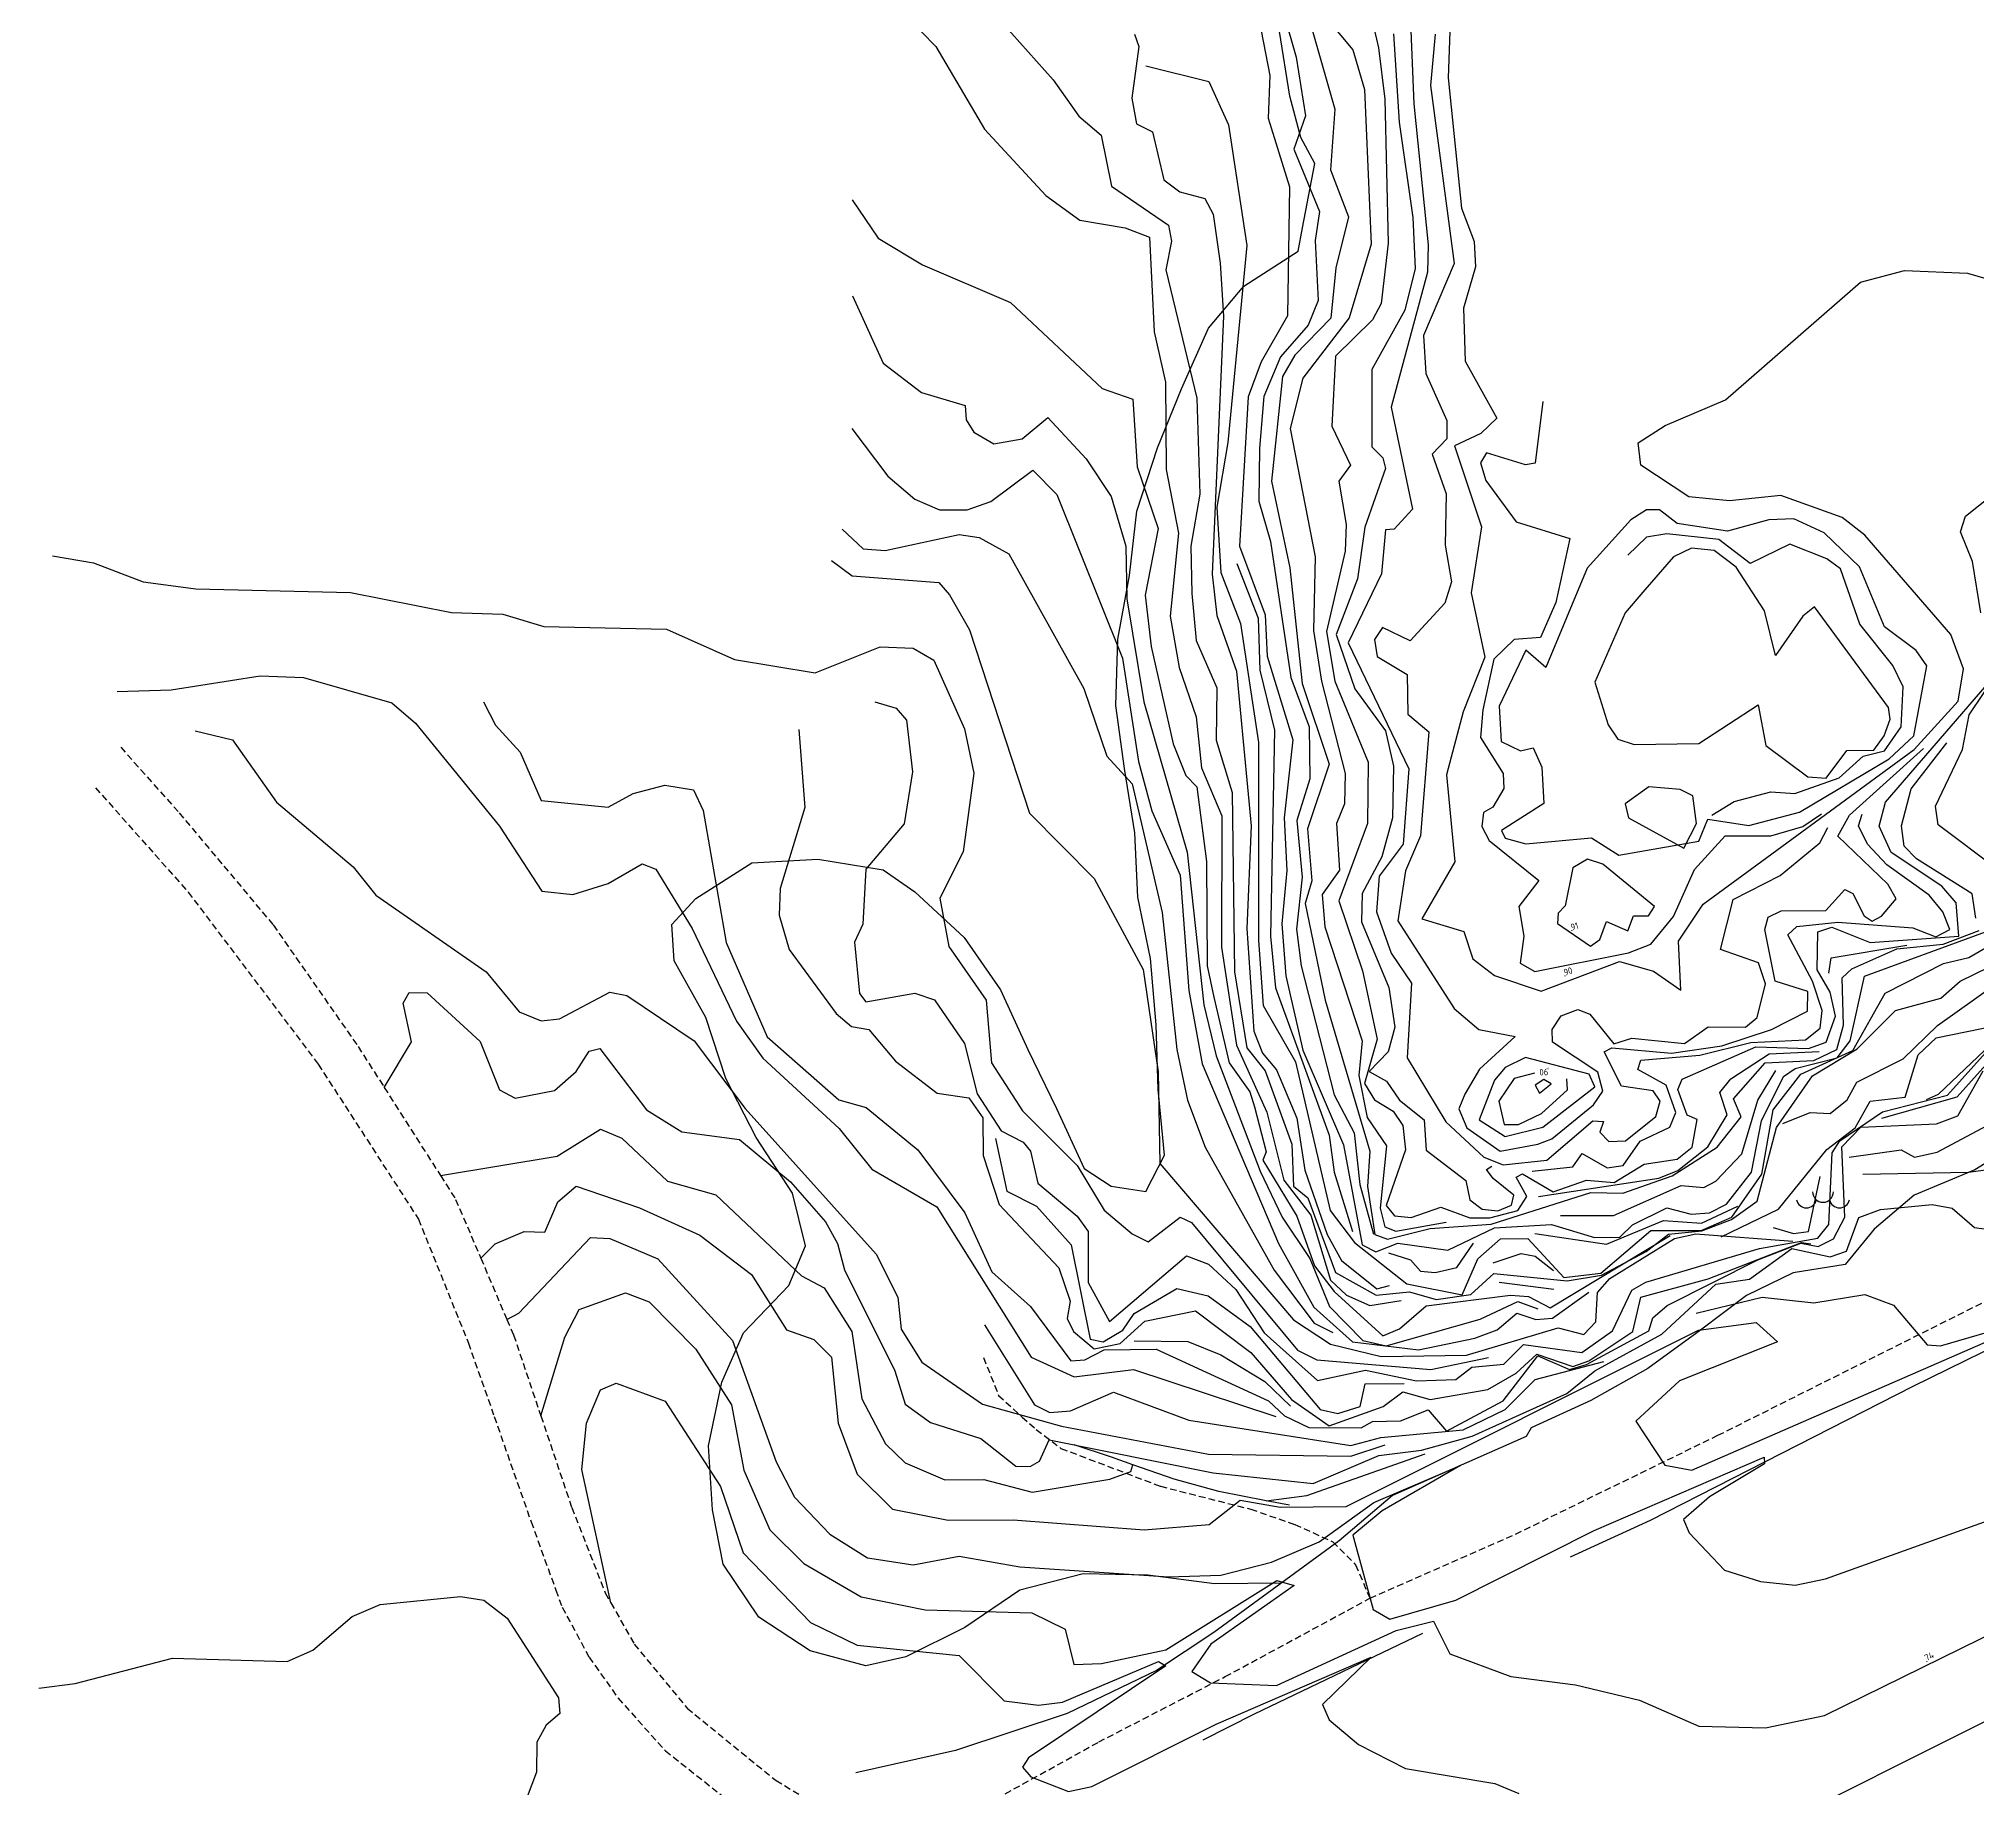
# Model space of a CAD drawing. Header units: metres. Extents: x 152530 to 152967, y 6408371 to 6408801.
# Drawn here: x 152558.7 to 152704.9, y 6408581.5 to 6408713.4 of the extents above; entities that cross this region are included whole.
import ezdxf

# ---------------------------------------------------------------- set-up
doc = ezdxf.new("R2010")
doc.units = ezdxf.units.M
doc.linetypes.add('DASHED', pattern=[0.75, 0.5, -0.25])
for name, color, linetype in [('M-BEF-BÄCK', 4, 'Continuous'), ('M-BEF-MARKLINJE', 4, 'Continuous'), ('M-BEF-MUR', 4, 'Continuous'), ('M-BEF-NIVÅKURVA-PRIMÄR-0.5M', 12, 'Continuous'), ('M-BEF-NIVÅKURVA-PRIMÄR-1.0M', 12, 'Continuous'), ('M-BEF-VÄGKANT', 1, 'DASHED')]:
    doc.layers.add(name, color=color, linetype=linetype)
doc.styles.add('ISO', font='iso8', dxfattribs={"height": 2.5})

# ---------------------------------------------------------------- blocks, each defined once
blk = doc.blocks.new('osynlig cirkel')
blk.add_circle((0, 0), 0.005)
blk = doc.blocks.new('OSYNLIG')
blk.add_blockref('osynlig cirkel', (0, 0))
blk = doc.blocks.new('PRI_M_BERG')
for centre, radius, start, end in [((-1.25, 0.43), 0.765, 192.2902, 347.7098), ((0, 0.87), 0.784, 180, 0), ((1.25, 0.43), 0.765, 192.2902, 347.7098)]:
    blk.add_arc(centre, radius, start, end)

msp = doc.modelspace()

# ---------------------------------------------------------------- linework, layer by layer
at = {"layer": 'M-BEF-BÄCK', "lineweight": -3}
for points in [[(152718.51, 6408620.81, 74.71), (152700.05, 6408611.77, 74.68), (152680.23, 6408601.67, 74.33), (152674.21, 6408598.9, 74.24)], [(152670.88, 6408608, 74.71), (152660.79, 6408603.54, 74.4), (152656.77, 6408600.13, 74.21), (152647.31, 6408593.21, 73.58), (152642.99, 6408590.36, 73.54), (152636.26, 6408587.1, 73), (152627.83, 6408584.33, 72.53), (152620.32, 6408582.63, 72.5)], [(152663.06, 6408593.14, 73.72), (152650.37, 6408587.06, 73.25), (152646.48, 6408585.1, 73.14)]]:
    msp.add_polyline3d(points, dxfattribs=at)
at = {"layer": 'M-BEF-MARKLINJE', "lineweight": -3}
for points, elevation in [([(152652.4, 6408596.93), (152647.36, 6408596.89), (152642.34, 6408597.53), (152637.47, 6408597.65), (152632.68, 6408596.41), (152628.55, 6408593.6), (152624.09, 6408591.39), (152621.06, 6408590.71), (152616.86, 6408591.83), (152613.01, 6408594.37), (152610.31, 6408598.37), (152609.51, 6408602.46), (152609.21, 6408607.3), (152610.21, 6408612.09), (152611.84, 6408615.82), (152615.26, 6408619.39), (152616.51, 6408622.37), (152615.55, 6408626.35), (152612.8, 6408630.54), (152610.5, 6408634.99), (152609, 6408639.61), (152606.61, 6408643.88), (152606.43, 6408646.62), (152608.25, 6408648.58), (152612.47, 6408651.26), (152617.46, 6408651.55), (152622.37, 6408650.73), (152624.77, 6408649.08), (152628.49, 6408645.64), (152631.23, 6408641.7), (152633.28, 6408637.18), (152635.45, 6408632.73), (152637.55, 6408628.21), (152639.57, 6408626.88), (152642.2, 6408626.48), (152643.6, 6408629.23), (152643.13, 6408634.17), (152642.97, 6408639.04), (152642.54, 6408644.05), (152641.58, 6408648.67), (152641.36, 6408653.52), (152640.58, 6408658.38), (152639.93, 6408663.14), (152640.08, 6408668.14), (152640.95, 6408672.93), (152641.51, 6408677.79), (152643.06, 6408682.57), (152644.89, 6408687.02), (152646.92, 6408691.59), (152649.58, 6408694.76), (152653.68, 6408697.41), (152654.02, 6408699.15), (152654.95, 6408704.02), (152653.89, 6408705.97), (152653.05, 6408709.08), (152652.27, 6408713.97)], 74.31), ([(152708.95, 6408630.69), (152704.72, 6408628.11), (152700.16, 6408626.2), (152697.13, 6408623.63), (152694.95, 6408620.97), (152691.01, 6408620.35), (152687.49, 6408618.64), (152684.04, 6408616.03), (152680.06, 6408613.13), (152675.75, 6408610.72), (152671.26, 6408608.66), (152670.88, 6408608)], 74.98)]:
    msp.add_lwpolyline(points, dxfattribs=dict(at, elevation=elevation))
at = {"layer": 'M-BEF-MUR', "lineweight": -3}
msp.add_lwpolyline([(152653.03, 6408602.82), (152651.28, 6408603.16), (152647.71, 6408603.86), (152644.33, 6408604.78), (152641.21, 6408605.87), (152639.6, 6408606.43), (152636.79, 6408607.37)], dxfattribs=at)
at = {"layer": 'M-BEF-NIVÅKURVA-PRIMÄR-0.5M', "lineweight": -3}
for points in [[(152651.71, 6408718.37), (152653.54, 6408712.04), (152654.24, 6408707.6), (152653.35, 6408705.08), (152655.3, 6408700.38), (152654.96, 6408698.19), (152655.18, 6408693.68), (152654.44, 6408691.81), (152652.34, 6408689.44), (152651.09, 6408686.44), (152650.77, 6408682.53), (152650.72, 6408678.54), (152651.59, 6408675.51), (152653.12, 6408665.25), (152654.5, 6408661.52), (152654.57, 6408657.61), (152653.57, 6408654.47), (152653.99, 6408650.18), (152653.56, 6408646.27), (152653.91, 6408643.5), (152656.39, 6408633.76), (152657.91, 6408630.89), (152658.34, 6408627), (152659.37, 6408623.27)], [(152654.06, 6408717.08), (152657.81, 6408712.58), (152658.68, 6408709.59), (152659.2, 6408697.93), (152657.54, 6408692.36), (152654.03, 6408687.82), (152653.09, 6408684.03), (152654.96, 6408674.35), (152654.84, 6408668.8), (152655.44, 6408664.96), (152657.23, 6408658.01), (152657.18, 6408655.72), (152656.58, 6408654.22), (152656.79, 6408650.72), (152655.49, 6408648.89), (152655.69, 6408646.45), (152658.51, 6408637.85), (152658.25, 6408635.23), (152658.88, 6408632.07), (152660.35, 6408629.92), (152659.87, 6408625.21), (152660.21, 6408623.82), (152661.04, 6408623.49), (152664.84, 6408624.17)], [(152624.19, 6408715.05), (152626.35, 6408712.83), (152630.02, 6408706.61), (152634.66, 6408701.59), (152637.22, 6408699.73), (152640.63, 6408699.16), (152642.47, 6408698.45), (152642.81, 6408691.32), (152643.68, 6408687.52), (152643.72, 6408680.92), (152644.65, 6408676.14), (152644.03, 6408669.86), (152644.71, 6408666.01), (152645.99, 6408662.28), (152646.4, 6408658.43), (152647.93, 6408654.8), (152647.9, 6408644.9), (152649.02, 6408637.51), (152651.31, 6408632.46), (152652.59, 6408627.33), (152654.65, 6408624.7), (152656.13, 6408619.78), (152657.32, 6408618.66), (152659.09, 6408617.88), (152661.44, 6408618.26)], [(152641.33, 6408713.76), (152641.67, 6408712.83), (152641.13, 6408708.94), (152641.5, 6408706.99), (152642.69, 6408706.41), (152643.55, 6408702.77), (152644.75, 6408701.88), (152646.65, 6408701.36), (152647.26, 6408700.19), (152647.79, 6408696.49), (152648.05, 6408692.5), (152647.2, 6408673.04), (152647.54, 6408669.92), (152649.02, 6408665.72), (152650.13, 6408654.06), (152649.82, 6408646.32), (152650.34, 6408638.58), (152650.99, 6408636.92), (152652.06, 6408635.66), (152653.57, 6408632), (152654.19, 6408628.08), (152655.86, 6408623.23), (152656.96, 6408621.27), (152659.62, 6408619.13), (152660.56, 6408619.38)], [(152660.87, 6408713.78), (152661.29, 6408707.12), (152662.34, 6408699.94), (152662.5, 6408696.08), (152661.74, 6408692.95), (152659.24, 6408688.47), (152659.23, 6408682.63), (152660.08, 6408681.8), (152660.26, 6408681.01), (152658.7, 6408676.57), (152658.17, 6408672.69), (152656.55, 6408668.48), (152657.96, 6408664.4), (152660.26, 6408661.21), (152660.88, 6408658.56), (152660.79, 6408654.66), (152659.99, 6408651.72), (152658.5, 6408648.95), (152658.45, 6408646.81), (152660.52, 6408641.86), (152660.97, 6408638.88), (152660.48, 6408637.02), (152659.04, 6408635.52), (152660.35, 6408634.81), (152661.33, 6408633.36), (152663.19, 6408631.88), (152663.34, 6408629.59), (152666.33, 6408627.31), (152666.63, 6408625.84), (152667.55, 6408625.15), (152668.75, 6408625.01), (152669.77, 6408625.44), (152669.95, 6408626.19), (152668.39, 6408627.47), (152667.9, 6408628.13), (152668.3, 6408628.39)], [(152664.02, 6408713.77), (152663.66, 6408709.89), (152665.46, 6408696.46), (152663.13, 6408691.04), (152663.31, 6408688.18), (152664.9, 6408684.62), (152664.89, 6408683.25), (152663.78, 6408682.08), (152664.84, 6408679.1), (152664.77, 6408675.22), (152665.26, 6408672.47), (152664.74, 6408670.85), (152662.12, 6408668), (152660.05, 6408669.01), (152659.43, 6408668.1), (152659.64, 6408666.84), (152661.91, 6408665.47), (152661.96, 6408662.48), (152663.55, 6408661.14), (152662.91, 6408653.3), (152661.79, 6408650.66), (152661.19, 6408646.89), (152665.45, 6408640.28), (152667.32, 6408638.69), (152670.04, 6408638.16), (152667.36, 6408635.7), (152666.25, 6408633.83), (152665.79, 6408632.72), (152666.4, 6408631.28), (152668.93, 6408629.51), (152671.75, 6408630.04), (152672.81, 6408630.45), (152675.95, 6408633.01), (152676.67, 6408634.05), (152676.29, 6408635.49), (152672.88, 6408637.75), (152672.83, 6408638.7), (152673.52, 6408639.72), (152674.79, 6408640.2), (152675.68, 6408639.84), (152677.5, 6408637.62), (152678.86, 6408638.04), (152682.83, 6408637.65), (152684.61, 6408638.9), (152687.42, 6408638.86), (152688.3, 6408639.61), (152688.94, 6408642.13), (152688.4, 6408643.72), (152685.53, 6408644.72), (152686.49, 6408648.51), (152690.03, 6408650.3), (152693.04, 6408652.78), (152693.64, 6408653.92)], [(152620.07, 6408694.03), (152622.38, 6408688.96), (152625.28, 6408686.73), (152628.56, 6408685.77), (152628.64, 6408684.68), (152629.21, 6408683.75), (152630.72, 6408682.86), (152632.86, 6408683.24), (152634.79, 6408684.85), (152637.7, 6408681.74), (152639.58, 6408678.9), (152640.68, 6408675.14), (152640.76, 6408671.17), (152642.03, 6408663.4), (152645.3, 6408652.06), (152646.56, 6408640.55), (152647.5, 6408636.72), (152650.81, 6408628.01), (152652.47, 6408624.54), (152654.56, 6408621.43), (152656.05, 6408617.8), (152658.57, 6408615.25), (152660.32, 6408614.84), (152667.42, 6408616.86), (152670.24, 6408618.18), (152671.76, 6408617.63)], [(152672.15, 6408686.07), (152671.56, 6408681.4), (152670.82, 6408681.28), (152667.88, 6408682.2), (152667.43, 6408681.43), (152667.84, 6408680.1), (152670.13, 6408676.99), (152674.18, 6408675.73), (152673.13, 6408670.89), (152671.95, 6408668.26), (152669.97, 6408668.12), (152668.43, 6408666.63), (152667.61, 6408662.8), (152667.44, 6408660.73), (152669.14, 6408658.01), (152669.19, 6408656.86), (152668.36, 6408655.46), (152667.66, 6408655.07), (152667.54, 6408654), (152668.09, 6408652.95), (152671.83, 6408649.94), (152670.33, 6408647.97), (152670.7, 6408645.73), (152670.43, 6408643.7), (152671.53, 6408643.08), (152678.6, 6408644.48), (152680.29, 6408645.14), (152682, 6408647.21), (152683.57, 6408650.76), (152685.89, 6408653.29), (152689.33, 6408653.31), (152691.75, 6408654.01), (152693.17, 6408654.95)], [(152619.29, 6408676.43), (152620.86, 6408674.96), (152622.53, 6408674.83), (152628.1, 6408676.03), (152629.62, 6408675.81), (152631.85, 6408674.57), (152637.51, 6408664.41), (152639.26, 6408659.31), (152641.17, 6408657.22), (152643.43, 6408647.51), (152644.53, 6408637.19), (152645.33, 6408633.37), (152646.68, 6408629.82), (152651.86, 6408620.54), (152654.89, 6408616.55), (152656.3, 6408615.85)], [(152684.89, 6408654.85), (152686.56, 6408655.9), (152689.34, 6408656.61), (152691.14, 6408656.5), (152694.5, 6408657.68), (152696.31, 6408659.31), (152697.9, 6408659.72), (152699.18, 6408661.52), (152699.33, 6408664.55), (152698.53, 6408666.15), (152696.06, 6408669.26), (152694.58, 6408673.43), (152693.57, 6408674.19), (152690.77, 6408675.31), (152687.78, 6408673.84), (152685.41, 6408675.64), (152681.49, 6408676.07), (152679.97, 6408675.82), (152678.54, 6408674.46)], [(152559.72, 6408674.42), (152562.81, 6408673.89), (152566.57, 6408672.47), (152570.54, 6408671.93), (152582.2, 6408671.65), (152589.82, 6408670.14), (152593.68, 6408670.01), (152596.79, 6408669.1), (152606.04, 6408668.88), (152611.16, 6408666.61), (152617.26, 6408665.6), (152622.15, 6408667.55), (152624.65, 6408667.46), (152626.21, 6408666.56), (152628.51, 6408661.36), (152629.21, 6408658.02), (152628.41, 6408652.1), (152626.66, 6408648.61), (152627.32, 6408644.96), (152630.16, 6408640.92), (152630.55, 6408636.17), (152632.9, 6408632.57), (152637.02, 6408628.45), (152639.05, 6408625.06), (152641.15, 6408623.29), (152642.37, 6408622.69), (152644.77, 6408624.53), (152645.63, 6408624.13), (152653.62, 6408614.52), (152655.08, 6408613.77), (152663.68, 6408613.05), (152668.04, 6408613.96)], [(152649.05, 6408673.83), (152650.66, 6408669.73), (152650.8, 6408665.8), (152651.91, 6408661.27), (152651.6, 6408645.73), (152651.98, 6408641.85), (152656.03, 6408630.73), (152656.41, 6408627.93), (152657.79, 6408623.46)], [(152696.28, 6408627.79), (152704.21, 6408627.94), (152708.19, 6408628.47), (152718.47, 6408631.01), (152720.89, 6408632.14), (152730.47, 6408642.52), (152732.81, 6408645.68), (152736.69, 6408647.2), (152743.08, 6408652.06), (152746.89, 6408653.13), (152749.2, 6408654.32), (152752.08, 6408656.94), (152764.43, 6408666.03), (152767.24, 6408669.48), (152768.08, 6408671.46)], [(152564.61, 6408664.18), (152568.67, 6408664.31), (152575.38, 6408665.37), (152578.66, 6408665.25), (152585.31, 6408663.34), (152587.1, 6408661.81), (152593.45, 6408654.02), (152596.63, 6408649.14), (152598.97, 6408648.89), (152601.64, 6408649.71), (152604.21, 6408651.19), (152605.22, 6408650.79), (152607.98, 6408646.32), (152611.31, 6408639.33), (152613.31, 6408636.54), (152619.07, 6408631.24), (152621.52, 6408628.15), (152626.42, 6408625.32), (152633.55, 6408613.98), (152636.78, 6408612.5), (152641.25, 6408613.05), (152652.01, 6408609.51)], [(152570.47, 6408661.23), (152573.29, 6408660.55), (152576.61, 6408655.85), (152582.39, 6408650.96), (152584.12, 6408648.82), (152592.44, 6408643.04), (152594.93, 6408640.04), (152596.58, 6408639.36), (152597.97, 6408639.51), (152601.76, 6408641.5), (152603.05, 6408641.25), (152608.11, 6408637.85), (152611.98, 6408632.74), (152621.84, 6408621.76), (152623.49, 6408618.51), (152623.73, 6408616.1), (152625.3, 6408613.6), (152629.86, 6408610.44), (152635.83, 6408608.78), (152646.91, 6408606.66), (152657.66, 6408606.52), (152660.24, 6408607.37)], [(152704.81, 6408647.09), (152704.52, 6408648.94), (152700.32, 6408651.57), (152699.39, 6408652.52), (152699.19, 6408654.06), (152699.92, 6408656.85), (152702.61, 6408660.32)], [(152683.71, 6408617.29), (152688.69, 6408618.52), (152692.59, 6408618.09), (152696.42, 6408618.72), (152698.58, 6408617.9), (152701.13, 6408614.91), (152702.14, 6408614.85), (152707.85, 6408616.5), (152732.12, 6408629.34), (152732.56, 6408630.01), (152732.67, 6408631.69), (152736.26, 6408634.79), (152738.66, 6408639.11), (152745.14, 6408643.49), (152747.71, 6408646.42), (152753.07, 6408649.81), (152755.37, 6408652.92), (152758.29, 6408654.94), (152763.11, 6408659.4)], [(152671.33, 6408628), (152674.4, 6408628.35), (152675.1, 6408629.34), (152676.99, 6408628.26), (152678.21, 6408628.44), (152679.47, 6408630.27), (152681.72, 6408631.33), (152682.16, 6408632.43), (152681.44, 6408634.5), (152679.3, 6408635.69), (152679.54, 6408636.39), (152683.98, 6408636.76), (152687.82, 6408637.72), (152691.96, 6408637.92), (152693.05, 6408638.8), (152693.21, 6408640.12), (152692.48, 6408642.34), (152690.63, 6408645.84), (152691.3, 6408646.47), (152694.4, 6408646.78), (152700.06, 6408646.36), (152701.78, 6408645.69), (152702.85, 6408646.23), (152702.32, 6408647.58), (152701.27, 6408648.82), (152698.09, 6408651.11), (152696.64, 6408652.67), (152695.94, 6408654.06), (152696.23, 6408654.93)], [(152693.7, 6408642.95), (152693.89, 6408644.1), (152699.6, 6408645.06)], [(152671.82, 6408626.09), (152680.9, 6408627.48), (152682.32, 6408628.07), (152684.58, 6408629.84), (152686.04, 6408632.27), (152685.48, 6408633.95), (152686.31, 6408634.98), (152689.21, 6408636.87), (152692.97, 6408637.04)], [(152671.52, 6408635.4), (152669.97, 6408634.99), (152668.82, 6408633.3), (152669.21, 6408631.53), (152670.31, 6408631.53), (152672.05, 6408632.35), (152674, 6408634.14), (152673.94, 6408634.98)], [(152673.47, 6408624.66), (152677.47, 6408624.66), (152682.57, 6408626.94), (152684.28, 6408626.78), (152685.2, 6408627.25), (152687.15, 6408629.33), (152688.35, 6408633.37), (152689.71, 6408635.61)], [(152588.99, 6408627.68), (152597.78, 6408629.14), (152601.05, 6408631.19), (152602.66, 6408630.5), (152606.12, 6408627.26), (152609.76, 6408626.23), (152616.23, 6408620.12), (152617.93, 6408619.22), (152620.02, 6408615.93), (152620.78, 6408610.84), (152622.55, 6408607.45), (152624.03, 6408606.02), (152627.04, 6408604.74), (152629.96, 6408604.75), (152633.63, 6408603.8), (152639.47, 6408604.77), (152641.05, 6408605.36), (152641.21, 6408605.87)], [(152630.85, 6408630.48), (152631.7, 6408626.5), (152633.95, 6408625.36), (152636.56, 6408622.45), (152637.99, 6408615.35), (152638.97, 6408615.13), (152640.45, 6408616.01), (152641.3, 6408617.28), (152644.53, 6408619.15), (152646.89, 6408618.6), (152650.07, 6408616.29), (152655.33, 6408610.04), (152656.68, 6408609.73), (152658.37, 6408610.27), (152658.74, 6408611.96), (152661.67, 6408612)], [(152689.52, 6408623.76), (152691.05, 6408623.3), (152692.17, 6408623.46), (152693.05, 6408627.62)], [(152671.53, 6408623.32), (152676.94, 6408622.51), (152681.24, 6408624.29), (152684.11, 6408624.09), (152686.85, 6408625.38)], [(152594, 6408616.82), (152594.9, 6408617.31), (152600.31, 6408623), (152601.77, 6408622.94), (152605.38, 6408621.41), (152611.02, 6408615.24), (152614.3, 6408606.08), (152615.69, 6408603.43), (152618.36, 6408600.64), (152621.2, 6408598.84), (152624.65, 6408598.33), (152628.11, 6408598.98), (152632.68, 6408598.16), (152643.89, 6408597.42), (152647.86, 6408597.55), (152651.66, 6408598.53), (152655.26, 6408600.05), (152659.4, 6408603.03), (152665.93, 6408605.82), (152660.01, 6408602.4), (152657.8, 6408600.56), (152659.33, 6408594.95), (152660.6, 6408594.23), (152665.57, 6408595.65), (152676.01, 6408600.9), (152688.84, 6408606.43), (152688.87, 6408605.93), (152684.72, 6408603.45), (152682.75, 6408601.73), (152683.17, 6408600.74), (152685.83, 6408597.93), (152688.55, 6408597.07), (152691.16, 6408596.8), (152693.47, 6408597.27), (152707.42, 6408602.26)], [(152660.5, 6408621.84), (152662.15, 6408621.32), (152662.9, 6408620.48), (152664.02, 6408620.37), (152665.64, 6408620.75), (152666.91, 6408622.59)], [(152668.39, 6408621.1), (152670.5, 6408621.8), (152671.55, 6408621.61), (152672.94, 6408620.53)], [(152668.85, 6408619.64), (152672.98, 6408619.12)], [(152641.3, 6408615.21), (152645.36, 6408615.16), (152647.85, 6408614.17), (152651.16, 6408612.16), (152653.11, 6408610.3)], [(152601.84, 6408595.46), (152599.65, 6408605.51), (152599.99, 6408609.01), (152601.05, 6408611.52), (152602.23, 6408612.02), (152605.93, 6408610.66), (152610.11, 6408604.24), (152611.81, 6408599.22), (152616.89, 6408593.97), (152620.42, 6408592.25), (152628.1, 6408591.48), (152631.5, 6408588.06), (152634.09, 6408587.73), (152635.9, 6408587.96), (152643.14, 6408591.02), (152643.7, 6408590.7), (152633.34, 6408583.77), (152632.89, 6408583.07), (152633.51, 6408582.34), (152636.37, 6408581.23), (152638.11, 6408581.61), (152647.49, 6408586.31), (152659.18, 6408591.35), (152655.51, 6408587.79), (152656.03, 6408586.62), (152658.23, 6408584.77), (152661.77, 6408582.95), (152668.51, 6408581.82), (152670.33, 6408581.08)], [(152693.14, 6408580.31), (152709.78, 6408588.66), (152715.34, 6408592.18), (152717.38, 6408597.94), (152720.02, 6408600.89), (152726.65, 6408604.92), (152736.42, 6408609.01), (152749.28, 6408612.02), (152752.99, 6408611.78), (152755.04, 6408612.72)], [(152651.28, 6408603.16), (152654.34, 6408603.55), (152663.26, 6408606.69)], [(152558.69, 6408589.03), (152561.44, 6408589.38), (152568.78, 6408591.29), (152577.42, 6408591.03), (152579.36, 6408591.89), (152582.33, 6408594.42), (152584.43, 6408595.32), (152590.49, 6408595.94), (152592.26, 6408595.66), (152594.02, 6408594.29), (152597.88, 6408588.28), (152597.98, 6408587.12), (152596.95, 6408586.23), (152596.26, 6408584.95), (152596.23, 6408582.69), (152593.57, 6408575.64)]]:
    msp.add_lwpolyline(points, dxfattribs=at)
at = {"layer": 'M-BEF-NIVÅKURVA-PRIMÄR-1.0M', "lineweight": -3}
for points in [[(152661.84, 6408722.65), (152662.41, 6408708.52), (152663.5, 6408697.88), (152663.43, 6408695.81), (152660.69, 6408685.64), (152662.3, 6408677.95), (152660.92, 6408676.43), (152660.27, 6408676.39), (152659.98, 6408673.06), (152657.45, 6408667.86), (152662.04, 6408658.35), (152661.6, 6408652.67), (152659.79, 6408650.25), (152659.59, 6408647.56), (152660.7, 6408644.46), (152662.23, 6408642.18), (152661.9, 6408636.56), (152664.81, 6408631.74), (152667.69, 6408629.06), (152669.15, 6408628.5), (152672.43, 6408628.85), (152675.91, 6408631.81), (152676.71, 6408631.75), (152676.45, 6408630.95), (152677.12, 6408630.24), (152678.38, 6408630.29), (152680.67, 6408632.14), (152680.99, 6408633.29), (152680.47, 6408634.07), (152678.07, 6408634.41), (152676.76, 6408637.01), (152677.35, 6408637.31), (152681.85, 6408636.9), (152685.65, 6408637.47), (152689.38, 6408638.69), (152692.11, 6408640.07), (152692.13, 6408641.55), (152689.66, 6408642.34), (152688.89, 6408646.25), (152689.14, 6408647.18), (152690.11, 6408647.65), (152693.49, 6408647.66), (152694.93, 6408649.26), (152695.52, 6408648.95), (152696.37, 6408647.28), (152696.98, 6408646.87), (152697.69, 6408647.25), (152698.8, 6408648.55), (152698.16, 6408649.65), (152694.4, 6408653.28), (152695.26, 6408654.86), (152700.86, 6408659.88)], [(152628.92, 6408717.39), (152635.19, 6408710.33), (152637.15, 6408707.59), (152638.83, 6408706.14), (152639.59, 6408702.3), (152643.9, 6408699.35), (152644.12, 6408698.16), (152643.7, 6408696), (152646.04, 6408686.31), (152646.26, 6408679.06), (152645.58, 6408675.15), (152645.65, 6408671.59), (152646, 6408668.04), (152647.55, 6408664.46), (152647.5, 6408660.51), (152648.71, 6408656.58), (152648.88, 6408643.05), (152649.82, 6408637.31), (152651.2, 6408635.59), (152653.2, 6408630.04), (152653.34, 6408626.88), (152654.4, 6408626), (152656.5, 6408620.38), (152659.56, 6408618.65), (152662.09, 6408618.92), (152664.08, 6408618.34), (152666.71, 6408618.7), (152668.45, 6408620.29), (152673.97, 6408619.73), (152676.57, 6408620.18), (152679.93, 6408621.95), (152681.61, 6408623.26), (152684.12, 6408623.51), (152686.37, 6408624.36), (152688.3, 6408625.75), (152689.76, 6408631.3), (152692.47, 6408635.21), (152695.86, 6408637.25), (152698.73, 6408640.12), (152702.15, 6408641.05), (152703.62, 6408642.34), (152705.77, 6408643.39)], [(152650.07, 6408718.32), (152651.55, 6408710.64), (152651.43, 6408707.42), (152653.02, 6408702.25), (152652.88, 6408692.51), (152650.89, 6408689.05), (152649.91, 6408686.41), (152649.27, 6408675.15), (152651.19, 6408669.96), (152651.34, 6408666.85), (152653.28, 6408660.53), (152652.62, 6408654.65), (152652.82, 6408650.68), (152652.44, 6408646.67), (152652.76, 6408642.75), (152654.04, 6408637.13), (152657.1, 6408629.99), (152658.52, 6408622.46), (152659.54, 6408621.93), (152661.2, 6408622.58), (152664.98, 6408622.05), (152668.5, 6408623.73), (152672.79, 6408623.99), (152676.03, 6408623), (152677.94, 6408623.03), (152678.9, 6408623.97), (152681.48, 6408625.25), (152683.33, 6408624.77), (152684.72, 6408624.87), (152685.98, 6408625.52), (152687.87, 6408627.93), (152688.62, 6408631.82), (152690.29, 6408635.14), (152691.18, 6408635.76), (152694.34, 6408636.55), (152695.32, 6408637.85), (152696.39, 6408642.72), (152706.57, 6408646.45)], [(152658.87, 6408716.56), (152659.75, 6408712.73), (152660.22, 6408708.86), (152660.46, 6408697.99), (152659.95, 6408693.46), (152659.29, 6408692.22), (152656.49, 6408689.49), (152656.23, 6408684.21), (152657.62, 6408681.27), (152656.74, 6408680.05), (152657.31, 6408676.78), (152657.22, 6408674.78), (152655.81, 6408668.71), (152656.46, 6408664.96), (152658.97, 6408658.86), (152658.92, 6408654.22), (152656.74, 6408648.39), (152658.53, 6408643.12), (152659.63, 6408637.97), (152658.69, 6408634.62), (152659.44, 6408633.39), (152660.86, 6408632.53), (152661.58, 6408631.46), (152661.77, 6408629.63), (152660.32, 6408625.42), (152660.96, 6408624.63), (152662.21, 6408624.51), (152664.44, 6408625.29), (152666.62, 6408624.49), (152668.13, 6408624.49), (152670.26, 6408625.04), (152670.94, 6408626.1), (152670.12, 6408627.56), (152670.61, 6408627.81), (152672.92, 6408626.46), (152675.43, 6408627.33), (152677.51, 6408627.15), (152679.77, 6408628.55), (152682.26, 6408628.92), (152683.4, 6408629.82), (152683.77, 6408631.92), (152683.02, 6408632.24), (152682.31, 6408634.18), (152682.65, 6408634.95), (152688.21, 6408637.4), (152692.18, 6408637.26), (152693.52, 6408637.75), (152694.21, 6408639.71), (152693.82, 6408641.52), (152692.84, 6408643.2), (152692.89, 6408646.07), (152693.95, 6408646.42), (152696.83, 6408645.25), (152703.52, 6408645.74), (152703.31, 6408648.24), (152702.23, 6408649.5), (152698.42, 6408652.05), (152697.5, 6408654.02), (152697.98, 6408655.85), (152705.65, 6408664.71)], [(152654.59, 6408714.63), (152656.45, 6408708.11), (152656.11, 6408703.53), (152657.47, 6408699.98), (152656.52, 6408696.15), (152656.14, 6408692.35), (152653.44, 6408689.55), (152652.51, 6408687.95), (152651.68, 6408680.05), (152653.05, 6408673.51), (152653.98, 6408664.78), (152656.01, 6408658.71), (152654.39, 6408653.84), (152654.72, 6408649.9), (152654.22, 6408648.2), (152655.71, 6408640.9), (152659.09, 6408629.53), (152658.92, 6408626.85), (152659.47, 6408623.24), (152660.41, 6408622.88), (152663.64, 6408623.68), (152668.25, 6408624.02), (152675.76, 6408626.41), (152678.17, 6408626.35), (152681.9, 6408627.67), (152685.28, 6408629.82), (152687.09, 6408632.12), (152686.51, 6408633.46), (152688.91, 6408636.18), (152692.57, 6408636.35), (152694.31, 6408637.18), (152694.81, 6408639.03), (152694.71, 6408642.59), (152695.45, 6408643.28), (152698.84, 6408644.79), (152702.33, 6408645.12), (152705.06, 6408646.17)], [(152665.18, 6408715.38), (152664.99, 6408710.46), (152666.01, 6408700.64), (152666.96, 6408698.13), (152667.06, 6408696.21), (152666.15, 6408693.09), (152666.27, 6408689.11), (152668.68, 6408684.79), (152667.45, 6408683.64), (152665.47, 6408682.71), (152667.52, 6408676.61), (152666.74, 6408671.62), (152667.77, 6408666.77), (152666.13, 6408662.65), (152664.86, 6408657.91), (152665.5, 6408651.34), (152663.02, 6408647.04), (152666.17, 6408646.09), (152666.87, 6408644.02), (152668.49, 6408642.77), (152672, 6408641.58), (152677.92, 6408643.82), (152680.48, 6408643.09), (152682.54, 6408641.67), (152682.36, 6408645.37), (152684.22, 6408648.14), (152700.14, 6408659.82), (152703.46, 6408663.47), (152703.87, 6408665.9), (152702.92, 6408668.48), (152696.43, 6408675.99), (152694.72, 6408677.31), (152690.08, 6408678.98), (152686.21, 6408678.58), (152683.15, 6408678.86), (152679.52, 6408681.27), (152679.32, 6408682.93), (152681.37, 6408684.26), (152685.91, 6408686.19), (152696.09, 6408695.06), (152699.42, 6408695.93), (152704.16, 6408695.75), (152713.7, 6408692.97)], [(152642.19, 6408711.38), (152646.94, 6408710.2), (152648.42, 6408706.92), (152649.81, 6408697.83), (152648.39, 6408682.96), (152647.56, 6408678.09), (152647.85, 6408673.16), (152649.34, 6408669.32), (152650.7, 6408660.33), (152650.69, 6408645.42), (152651.04, 6408640.51), (152653.49, 6408636.25), (152656.09, 6408625.05), (152657.94, 6408622.63), (152661.87, 6408619.51), (152666.06, 6408618.69), (152667.23, 6408621.4), (152668.94, 6408622.9), (152671, 6408622.94), (152673.72, 6408619.98), (152676.51, 6408620.33), (152680.28, 6408623.54), (152684.07, 6408623.54), (152686.39, 6408624.53), (152688.66, 6408627.79), (152689.51, 6408632.64), (152691.61, 6408635.33), (152695.52, 6408637.1), (152697.95, 6408641.44), (152702.37, 6408643.68), (152704.28, 6408644.12), (152707.57, 6408646.04)], [(152620.04, 6408701.26), (152622, 6408698.39), (152625.34, 6408696.36), (152631.99, 6408693.52), (152638.91, 6408687.04), (152641.22, 6408686.24), (152641.55, 6408681.13), (152643.12, 6408676.49), (152642.13, 6408671.46), (152642.6, 6408667.57), (152644.26, 6408660.24), (152645.2, 6408657.85), (152646.05, 6408656.99), (152646.77, 6408651.36), (152646.81, 6408643.51), (152647.31, 6408641.13), (152648.47, 6408636.18), (152650.03, 6408634), (152650.38, 6408632.87), (152651.27, 6408629.46), (152651.02, 6408628.85), (152653.58, 6408624.61), (152654.91, 6408620.88), (152656.39, 6408618.94), (152660.08, 6408615.6), (152661.32, 6408616.13), (152663.35, 6408617.86), (152669.69, 6408618.67), (152671.05, 6408618.55), (152672.69, 6408617.71), (152681.75, 6408623.17)], [(152620.02, 6408684.02), (152622.72, 6408680.43), (152624.77, 6408678.69), (152626.63, 6408677.9), (152628.72, 6408677.88), (152630.51, 6408678.51), (152633.68, 6408680.89), (152635.47, 6408679.05), (152640.43, 6408666.69), (152641.64, 6408658.92), (152642.64, 6408655.19), (152644.78, 6408650.34), (152645.44, 6408641.64), (152646.44, 6408636.1), (152652.2, 6408622.55), (152654.87, 6408617.75), (152657.79, 6408615.13), (152662.76, 6408614.54), (152667.02, 6408615.41), (152668.7, 6408616.05), (152670.17, 6408617.29), (152671.6, 6408616.82), (152672.88, 6408616.92), (152675.6, 6408618.88)], [(152705.18, 6408670.11), (152704.56, 6408673.98), (152703.64, 6408676.24), (152704.03, 6408677.4), (152707.1, 6408679.86)], [(152618.48, 6408674.06), (152620.03, 6408672.92), (152626.59, 6408672.4), (152627.38, 6408671.48), (152628.89, 6408668.83), (152633.41, 6408655.02), (152638.29, 6408650.08), (152641.98, 6408643.22), (152643.11, 6408635.5), (152643.26, 6408628.6), (152653.32, 6408616.8), (152656.11, 6408614.96), (152659.95, 6408614.03), (152666.37, 6408614.13), (152673.29, 6408616.2), (152675.22, 6408615.7), (152676.13, 6408616.65), (152676.26, 6408618.87), (152677.18, 6408619.92), (152682.06, 6408622.93), (152683.69, 6408623.29), (152691, 6408622.72)], [(152706.52, 6408650.72), (152701.95, 6408654.14), (152701.76, 6408655.55), (152703.79, 6408659.82), (152704.29, 6408662.42), (152706.46, 6408665.64)], [(152592.22, 6408663.41), (152593.13, 6408661.64), (152594.99, 6408659.61), (152596.58, 6408655.96), (152601.64, 6408655.46), (152603.51, 6408656.49), (152605.9, 6408657.13), (152608.07, 6408656.77), (152608.8, 6408655.22), (152610.53, 6408645.26), (152613.63, 6408638.14), (152619.04, 6408633.38), (152621.1, 6408632.82), (152624.99, 6408629.61), (152628.54, 6408624.87), (152630.57, 6408620.41), (152633.48, 6408617.8), (152636.54, 6408613.7), (152637.59, 6408613.78), (152639.05, 6408614.53), (152642.97, 6408614.58), (152651.44, 6408610.7), (152652.65, 6408609.57), (152654.48, 6408608.67), (152658.44, 6408608.65), (152659.29, 6408609.12), (152661.41, 6408609.19), (152663.5, 6408610.02), (152664.88, 6408608.4), (152669.14, 6408610.69), (152671.76, 6408614.09), (152674.15, 6408613.05), (152675.43, 6408613.44), (152680.13, 6408615.97), (152680.43, 6408616.95), (152681.51, 6408617.87), (152688.36, 6408621.33), (152691.6, 6408622.57), (152692.91, 6408622.32), (152694.06, 6408622.91), (152694.91, 6408624.53), (152694.7, 6408629.85), (152696.13, 6408631.32), (152701.84, 6408631.59), (152703.43, 6408632.18), (152705.35, 6408635.58)], [(152621.74, 6408663.41), (152623.37, 6408662.93), (152624.15, 6408662.03), (152624.6, 6408658.13), (152623.96, 6408654.2), (152621.08, 6408650.8), (152620.85, 6408646.64), (152620.22, 6408645.29), (152620.59, 6408641.41), (152621.08, 6408640.77), (152624.77, 6408641.43), (152626.26, 6408640.94), (152628.52, 6408637.65), (152629.48, 6408633.85), (152631.28, 6408631.06), (152632.95, 6408630.2), (152633.49, 6408629.51), (152634.04, 6408627.1), (152637.02, 6408624.61), (152637.83, 6408623.45), (152637.85, 6408619.61), (152639.45, 6408616.68), (152645.25, 6408621.62), (152646.91, 6408620.99), (152648.98, 6408619.09), (152651.11, 6408615.83), (152655.15, 6408612.23), (152658.75, 6408613), (152662.61, 6408612.19), (152665.58, 6408612.31), (152666.79, 6408613.24), (152669.19, 6408613.46), (152670.68, 6408614.95), (152675.07, 6408614.33), (152677.39, 6408615.97), (152678.84, 6408619.04), (152679.9, 6408619.63), (152688.49, 6408622.19), (152692.89, 6408622.97), (152693.7, 6408624), (152693.96, 6408629.39), (152694.55, 6408630.31), (152697.77, 6408632.49), (152702.67, 6408633.75), (152705.75, 6408637.19)], [(152616.03, 6408661.33), (152616.46, 6408655.43), (152614.62, 6408649.34), (152614.53, 6408647.32), (152615.3, 6408644.73), (152618.83, 6408639.9), (152619.99, 6408638.91), (152621.3, 6408638.7), (152623.32, 6408636.31), (152626.45, 6408633.9), (152628.83, 6408633.53), (152629.89, 6408632.03), (152629.93, 6408629.2), (152631.12, 6408625.5), (152635.62, 6408620.72), (152636.48, 6408618.21), (152636.25, 6408616.89), (152636.74, 6408615.91), (152638.3, 6408614.6), (152640.26, 6408615.01), (152642.12, 6408616.71), (152645.95, 6408617.49), (152650.11, 6408614.33), (152653.18, 6408610.8), (152656.03, 6408608.8), (152660.1, 6408610.26), (152661.59, 6408611.36), (152663.63, 6408610.78), (152668, 6408611.54), (152670.13, 6408612.77), (152671.68, 6408614.22), (152674.39, 6408613.28), (152675.62, 6408613.7), (152678.92, 6408615.91), (152679.53, 6408618.5), (152684.6, 6408619.89), (152691.64, 6408622.64), (152692.35, 6408622.53)], [(152701.07, 6408633.41), (152701.98, 6408633.82), (152705.45, 6408637.1), (152709.49, 6408641.76), (152710.48, 6408644.03), (152712.16, 6408646.46), (152712.96, 6408648.86), (152712.4, 6408652.44), (152713.03, 6408653.69), (152714.84, 6408654.49), (152715.73, 6408656.07)], [(152690.25, 6408631.6), (152692.3, 6408632.43), (152693.81, 6408632.37), (152695.1, 6408633.38), (152695.83, 6408634.73), (152699.33, 6408636.49), (152701.91, 6408639.01), (152707.66, 6408643.09), (152709.61, 6408645.77), (152711.07, 6408649.41)], [(152584.74, 6408634.33), (152586.8, 6408637.76), (152586.17, 6408640.69), (152586.62, 6408641.49), (152587.99, 6408641.46), (152591.98, 6408637.78), (152593.44, 6408634.15), (152594.63, 6408633.52), (152597.59, 6408634.09), (152599.23, 6408635.53), (152600.21, 6408637.06), (152601.01, 6408637.26), (152604.53, 6408632.64), (152607.19, 6408630.99), (152611.55, 6408630.41), (152615.39, 6408627.2), (152618.02, 6408624.18), (152618.93, 6408622.56), (152619.46, 6408620.56), (152623.26, 6408612.94), (152624.05, 6408610.43), (152625.94, 6408609.06), (152629.75, 6408607.84), (152632.39, 6408605.77), (152633.46, 6408605.73), (152634.18, 6408606.15), (152634.9, 6408607.74), (152647.27, 6408605.25), (152654.81, 6408604.46), (152659.77, 6408606.56), (152662.99, 6408606.96), (152666.8, 6408608.02), (152673.96, 6408611.24), (152676.07, 6408612.96), (152681.11, 6408615.73), (152685.18, 6408619.48), (152687.72, 6408619.87), (152690.93, 6408622.19), (152693.8, 6408621.56), (152695.04, 6408621.97), (152695.97, 6408624.51), (152697.6, 6408625.13), (152701.5, 6408625.5), (152703.02, 6408625.23), (152704.71, 6408623.77), (152708.85, 6408623.19)], [(152685.59, 6408623.06), (152689.91, 6408625.15), (152693.56, 6408629.65), (152695.69, 6408631.27), (152696.83, 6408633.28), (152699.47, 6408633.59), (152700.44, 6408636.79), (152701.81, 6408638.06), (152706.37, 6408638.99)], [(152697.71, 6408632.01), (152703.39, 6408633.61), (152706.64, 6408637.23)], [(152695.25, 6408629.06), (152699.17, 6408629.62), (152700.17, 6408629.07), (152701.89, 6408629.45), (152706.73, 6408632.03)], [(152592.02, 6408621.45), (152593.1, 6408622.54), (152595.3, 6408623.46), (152596.86, 6408623.42), (152597.83, 6408625.7), (152599.21, 6408626.87), (152603.99, 6408625.24), (152608.54, 6408623.18), (152612.45, 6408620.21), (152615.08, 6408616.04), (152617.16, 6408615.31), (152618.49, 6408613.99), (152618.98, 6408609.01), (152620.41, 6408605.15), (152623.09, 6408602.53), (152627.28, 6408601.7), (152632.19, 6408601.72), (152642.06, 6408600.95), (152646.97, 6408601.37), (152649.31, 6408603.2), (152652.33, 6408602.66), (152657.3, 6408602.71), (152683.87, 6408616.01), (152688.23, 6408616.59), (152689.85, 6408615.13), (152682.44, 6408612.19), (152679.16, 6408609.16), (152681.33, 6408605.85), (152683.37, 6408605.46), (152709.27, 6408616.75)], [(152596.56, 6408609.55), (152598.37, 6408615.49), (152599.44, 6408617.57), (152602.95, 6408618.84), (152604.73, 6408618.16), (152608.26, 6408614.58), (152610.94, 6408610.4), (152611.87, 6408605.47), (152613.83, 6408600.95), (152616.39, 6408598.43), (152620.72, 6408595.9), (152625.54, 6408594.92), (152633.59, 6408594.71), (152636.11, 6408593.46), (152636.76, 6408590.8), (152638.84, 6408590.88), (152643.69, 6408591.92), (152652.07, 6408597.14), (152653.38, 6408596.77), (152647.1, 6408592.35), (152645.66, 6408590.27), (152647.08, 6408589.43), (152652.06, 6408589.23), (152661.07, 6408593.36), (152663.9, 6408594.08), (152665.12, 6408591.6), (152669.72, 6408589.9), (152674.6, 6408589.27), (152679.42, 6408588.12), (152683.91, 6408586.15), (152688.93, 6408586.02), (152693.38, 6408586.95), (152706.63, 6408593.48)], [(152630.02, 6408616.42), (152633.8, 6408610.39), (152634.94, 6408609.8), (152636.51, 6408609.94), (152639.76, 6408611.35), (152645.44, 6408609.24), (152657.66, 6408607.32), (152659.92, 6408607.93), (152666.14, 6408608.51), (152669.29, 6408610.03), (152671.55, 6408612.31), (152676.73, 6408613.66)]]:
    msp.add_lwpolyline(points, dxfattribs=at)
for points in [[(152678.78, 6408677.13), (152675.47, 6408673.49), (152672.37, 6408665.99), (152670.85, 6408667.31), (152668.84, 6408663.08), (152668.99, 6408660.41), (152670.46, 6408659.72), (152671.41, 6408659.94), (152672.07, 6408658.47), (152672.22, 6408655.73), (152669.01, 6408653.7), (152669.29, 6408653.13), (152670.86, 6408652.71), (152675.82, 6408653.14), (152677.87, 6408651.84), (152683.91, 6408652.91), (152684.59, 6408654.57), (152687.68, 6408654.08), (152691.5, 6408655.08), (152698.25, 6408659.1), (152700.13, 6408660.84), (152701.1, 6408666.13), (152700.29, 6408667.28), (152697.91, 6408669.07), (152696.03, 6408673.58), (152693.36, 6408676.15), (152691.08, 6408677.22), (152689.18, 6408677.14), (152686.07, 6408676.27), (152682.26, 6408676.87), (152680.94, 6408677.89), (152679.96, 6408677.89)], [(152679.84, 6408671.86), (152678.35, 6408670.13), (152676.07, 6408664.89), (152677.06, 6408661.68), (152677.79, 6408660.6), (152679.04, 6408660.19), (152683.9, 6408660.26), (152688.37, 6408663.17), (152688.96, 6408660.11), (152692.13, 6408657.76), (152693.52, 6408657.65), (152695.08, 6408659.73), (152697.1, 6408659.77), (152697.88, 6408660.85), (152698.35, 6408662.1), (152698.22, 6408662.98), (152692.64, 6408670.57), (152691.75, 6408669.87), (152689.7, 6408666.91), (152688.87, 6408670.26), (152686.71, 6408673.56), (152685.07, 6408674.83), (152683.34, 6408674.99), (152682, 6408674.34)], [(152680.14, 6408657), (152678.34, 6408655.71), (152678.6, 6408654.67), (152682.77, 6408652.37), (152683.73, 6408654.23), (152683.45, 6408656.33), (152682.5, 6408656.8)], [(152673.82, 6408648.02), (152673.3, 6408647.46), (152673.25, 6408646.68), (152675.74, 6408644.98), (152676.45, 6408645.49), (152676.93, 6408646.84), (152678.55, 6408646.13), (152678.97, 6408647.28), (152680.12, 6408647.28), (152680.56, 6408647.96), (152676.66, 6408651.16), (152675.52, 6408651.54), (152674.41, 6408650.89)], [(152669.29, 6408635.83), (152668.5, 6408634.87), (152667.33, 6408631.89), (152669.29, 6408630.63), (152672.15, 6408631.33), (152676.07, 6408634.38), (152675.63, 6408635.33), (152670.83, 6408636.59)], [(152672.21, 6408634.92), (152671.56, 6408634.5), (152671.88, 6408633.89), (152672.76, 6408634.6)]]:
    msp.add_lwpolyline(points, close=True, dxfattribs=at)
at = {"layer": 'M-BEF-VÄGKANT', "lineweight": -3}
for points in [[(152564.87, 6408659.98), (152569.28, 6408655.03), (152576.37, 6408646.58), (152582.77, 6408637.42), (152584.74, 6408634.33), (152588.99, 6408627.68), (152590.13, 6408625.88), (152592.03, 6408621.45), (152594, 6408616.82), (152594.5, 6408615.66), (152596.56, 6408609.55), (152598.89, 6408602.64), (152601.42, 6408596.2), (152601.84, 6408595.46), (152603.6, 6408592.34), (152607.6, 6408587.5), (152614.3, 6408582.05), (152626.64, 6408574.71), (152627.18, 6408574.4), (152641.12, 6408566.57), (152642.67, 6408565.68), (152654.16, 6408559.08), (152659.54, 6408556), (152665.42, 6408552.45)], [(152562.97, 6408656.93), (152569.96, 6408649.06), (152579.76, 6408636.08), (152587.32, 6408624.4), (152591.09, 6408615.05), (152593.04, 6408609.5), (152595.82, 6408601.57), (152597.69, 6408596.42), (152598.17, 6408595.12), (152600.2, 6408591.36), (152602.38, 6408588.27), (152605.95, 6408584.3), (152611.63, 6408579.8), (152620.39, 6408574.36), (152622.79, 6408573.01), (152639.38, 6408563.75), (152640.39, 6408563.16), (152649.36, 6408557.92), (152664.32, 6408549.85)], [(152622.72, 6408577.04), (152626.6, 6408577.97), (152630.93, 6408580.69), (152638.64, 6408584.96), (152648.18, 6408589.89), (152659.1, 6408595.8), (152670.08, 6408600.64), (152685.35, 6408608.09), (152706.56, 6408618.72), (152720.4, 6408625.48), (152742.59, 6408635.79), (152762.71, 6408646.02), (152767.9, 6408648.96)], [(152629.95, 6408613.95), (152631.09, 6408611.1), (152632.86, 6408609.47), (152633.93, 6408608.53), (152635.79, 6408607.1), (152643.29, 6408604.25), (152650.1, 6408602.52), (152653.42, 6408601.37), (152656.31, 6408600.06), (152658.02, 6408598.33), (152659.08, 6408595.82)]]:
    msp.add_lwpolyline(points, dxfattribs=at)

# ---------------------------------------------------------------- block references
at = {"layer": 'M-BEF-MARKLINJE', "lineweight": -3}
msp.add_blockref('PRI_M_BERG', (152693.27, 6408625.58, 76.89), dxfattribs=at)
at = {"layer": 'M-BEF-NIVÅKURVA-PRIMÄR-1.0M', "lineweight": -3}
for p in [(152674.33, 6408646.15, 91), (152673.81, 6408642.74, 90), (152672.53, 6408635.75, 90), (152701.1, 6408591.04, 74)]:
    msp.add_blockref('OSYNLIG', p, dxfattribs=at)

# ---------------------------------------------------------------- texts
at = {"layer": 'M-BEF-NIVÅKURVA-PRIMÄR-1.0M', "lineweight": -3, "style": 'ISO'}
for s, rotation, p in [('91        ', 17.4043, (152674.33, 6408646.15)), ('90        ', 18.3763, (152673.81, 6408642.74)), ('90        ', 182.8872, (152672.53, 6408635.75)), ('74        ', 27.3763, (152701.1, 6408591.04))]:
    msp.add_text(s, height=0.5, rotation=rotation, dxfattribs=at).set_placement(p)

doc.saveas('drawing.dxf')
